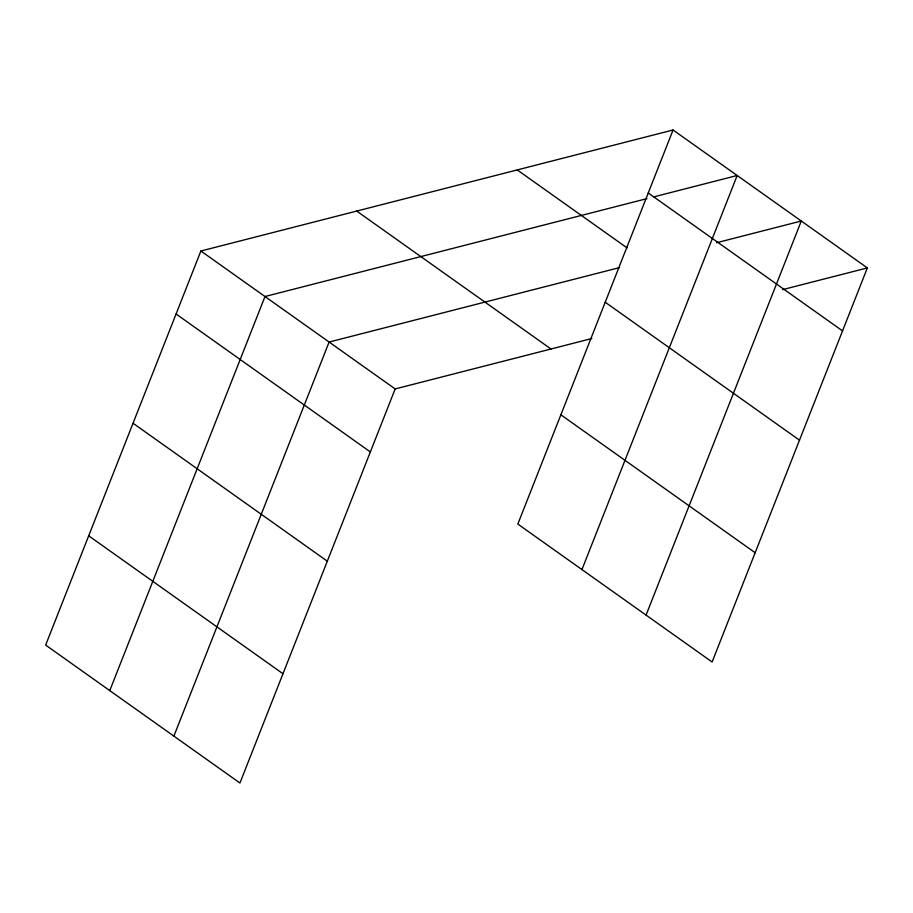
<?xml version="1.0" encoding="UTF-8"?>
<svg xmlns="http://www.w3.org/2000/svg" width="913" height="913" viewBox="0 0 913 913"><rect width="100%" height="100%" fill="white"/><g stroke="black" fill="none" stroke-linecap="round" stroke-linejoin="round"><path stroke-width="1.37" d="M673.064 129.988L517.831 524.062L712.117 661.993L867.35 267.92L673.064 129.988L200.883 251.007L45.65 645.08L239.936 783.012L395.169 388.938L591.807 338.54M109.765 690.605L264.998 296.52L646.963 198.623M173.881 736.118L329.114 342.044L619.619 267.577M581.946 569.586L737.179 175.501L653.799 196.877M646.062 615.1L801.294 221.014L716.545 242.744M782.601 289.638L867.35 267.92M648.253 192.974L842.539 330.905M517.237 169.921L627.151 247.948M605.216 302.226L799.503 440.169M356.698 211.063L550.996 348.994M560.867 414.799L755.154 552.73M200.883 251.007L395.169 388.938M176.072 313.992L370.358 451.924M133.036 423.244L327.322 561.187M88.687 535.817L282.984 673.748"/></g></svg>
